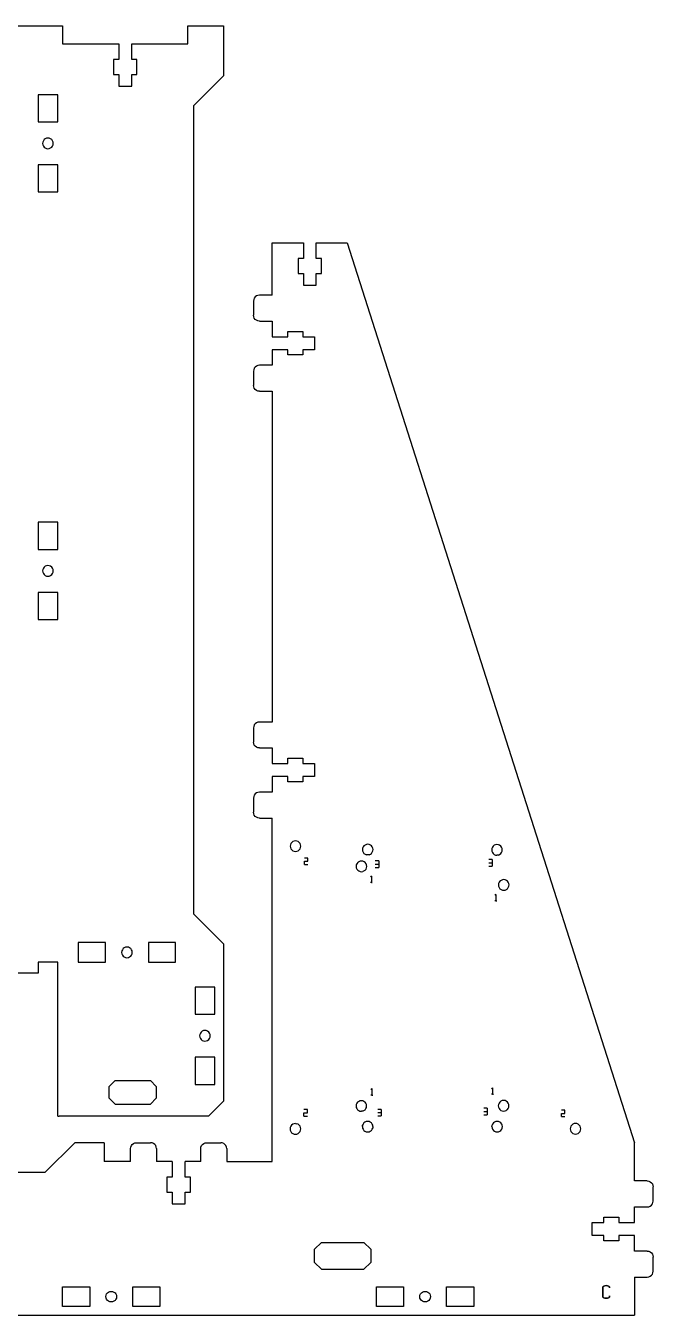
# Model space of a CAD drawing. Extents: x 6.6 to 38.2, y 6.7 to 38.5.
# Drawn here: x 29.82 to 38.19, y 21.32 to 38.54 of the extents above; entities that cross this region are included whole.
import ezdxf

# ---------------------------------------------------------------- set-up
doc = ezdxf.new("R2010")
doc.units = 0
doc.layers.get('0').update_dxf_attribs({"linetype": 'CONTINUOUS'})
doc.layers.add('Burn', color=7, linetype='CONTINUOUS')

msp = doc.modelspace()

# ---------------------------------------------------------------- linework, layer by layer
at = {"color": 7}
for points in [[(18.748964, 38.536272), (30.307706, 38.536272)], [(30.307706, 38.536272), (30.307706, 38.296246), (31.059268, 38.296246)], [(31.232404, 38.296246), (31.983966, 38.296246), (31.983966, 38.536272)], [(31.983966, 38.536272), (32.456156, 38.536272)], [(32.456156, 38.536272), (32.456156, 37.86734)], [(31.059268, 38.296246), (31.059268, 38.087696)], [(31.232404, 38.087696), (31.232404, 38.296246)], [(31.059268, 38.087696), (30.98844, 38.087696)], [(30.98844, 38.087696), (30.98844, 37.887016)], [(31.303232, 38.087696), (31.232404, 38.087696)], [(31.303232, 37.887016), (31.303232, 38.087696)], [(30.98844, 37.887016), (31.059268, 37.887016)], [(31.059268, 37.887016), (31.059268, 37.731584)], [(31.232404, 37.731584), (31.232404, 37.887016)], [(31.232404, 37.887016), (31.303232, 37.887016)], [(31.059268, 37.731584), (31.232404, 37.731584)], [(32.456156, 26.27909), (32.062666, 26.672581), (32.062666, 37.473852), (32.456156, 37.86734)], [(29.985043, 37.615279), (29.985043, 37.253268), (30.244744, 37.253268)], [(30.244744, 37.615279), (29.985043, 37.615279)], [(30.244744, 37.253268), (30.244744, 37.615279)], [(30.079448, 37.027418), (30.064764, 37.016153)], [(30.096546, 37.034501), (30.079448, 37.027418)], [(30.114898, 37.036919), (30.096546, 37.034501)], [(30.133241, 37.034501), (30.114898, 37.036919)], [(30.150344, 37.027418), (30.133241, 37.034501)], [(30.165026, 37.016153), (30.150344, 37.027418)], [(30.0535, 37.00147), (30.046416, 36.984371), (30.044, 36.966022)], [(30.044, 36.966022), (30.046416, 36.947674)], [(30.046416, 36.947674), (30.0535, 36.930576)], [(30.064764, 37.016153), (30.0535, 37.00147)], [(30.0535, 36.930576), (30.064764, 36.915891)], [(30.064764, 36.915891), (30.079448, 36.904624)], [(30.079448, 36.904624), (30.096546, 36.897543)], [(30.096546, 36.897543), (30.114898, 36.895128)], [(30.114898, 36.895128), (30.133241, 36.897543)], [(30.133241, 36.897543), (30.150344, 36.904624)], [(30.150344, 36.904624), (30.165026, 36.915891)], [(30.176291, 37.00147), (30.165026, 37.016153)], [(30.165026, 36.915891), (30.176291, 36.930576)], [(30.183372, 36.984371), (30.176291, 37.00147)], [(30.176291, 36.930576), (30.183372, 36.947674)], [(30.185792, 36.966022), (30.183372, 36.984371)], [(30.183372, 36.947674), (30.185792, 36.966022)], [(30.244744, 36.678774), (29.985043, 36.678774)], [(29.985043, 36.678774), (29.985043, 36.316767)], [(30.244744, 36.316767), (30.244744, 36.678774)], [(29.985043, 36.316767), (30.244744, 36.316767)], [(33.106249, 35.636828), (33.523348, 35.636828)], [(33.106249, 34.939068), (33.106249, 35.636828)], [(33.523348, 35.636828), (33.523348, 35.428279)], [(33.696482, 35.636828), (34.109973, 35.636828)], [(33.767311, 35.428279), (33.696482, 35.428279), (33.696482, 35.636828)], [(34.109973, 35.636828), (37.94223, 23.619676)], [(33.45252, 35.428279), (33.45252, 35.2276)], [(33.523348, 35.428279), (33.45252, 35.428279)], [(33.767311, 35.2276), (33.767311, 35.428279)], [(33.45252, 35.2276), (33.523348, 35.2276)], [(33.523348, 35.2276), (33.523348, 35.07217)], [(33.696482, 35.2276), (33.767311, 35.2276)], [(33.696482, 35.07217), (33.696482, 35.2276)], [(33.523348, 35.07217), (33.696482, 35.07217)], [(32.861031, 34.880738), (32.858352, 34.860368)], [(32.858352, 34.860368), (32.858352, 34.671497)], [(32.937049, 34.939068), (32.916682, 34.936386), (32.8977, 34.928523), (32.8814, 34.916017), (32.868896, 34.899719), (32.861031, 34.880738)], [(33.106249, 34.939068), (32.937049, 34.939068)], [(32.937049, 34.592797), (32.916682, 34.595479), (32.8977, 34.603341), (32.8814, 34.615851), (32.868896, 34.632148), (32.861031, 34.651129), (32.858352, 34.671497)], [(32.937049, 34.592797), (33.106249, 34.592797)], [(33.106249, 34.592797), (33.106249, 34.38425)], [(33.314797, 34.455079), (33.515478, 34.455079)], [(33.314797, 34.38425), (33.314797, 34.455079)], [(33.515478, 34.455079), (33.515478, 34.38425)], [(33.106249, 34.38425), (33.314797, 34.38425)], [(33.515478, 34.38425), (33.670908, 34.38425)], [(33.670908, 34.38425), (33.670908, 34.211116)], [(33.106249, 34.211116), (33.106249, 34.002563)], [(33.314797, 34.211116), (33.106249, 34.211116)], [(33.314797, 34.140287), (33.314797, 34.211116)], [(33.515478, 34.211116), (33.515478, 34.140287), (33.314797, 34.140287)], [(33.670908, 34.211116), (33.515478, 34.211116)], [(32.861031, 33.944236), (32.858352, 33.923868)], [(32.858352, 33.923868), (32.858352, 33.734992)], [(32.937049, 34.002563), (32.916682, 33.999883), (32.8977, 33.992021), (32.8814, 33.979513), (32.868896, 33.963218), (32.861031, 33.944236)], [(33.106249, 34.002563), (32.937049, 34.002563)], [(32.937049, 33.656294), (32.916682, 33.658973), (32.8977, 33.666839), (32.8814, 33.679344), (32.868896, 33.695643), (32.861031, 33.714624), (32.858352, 33.734992)], [(32.937049, 33.656294), (33.106249, 33.656294)], [(33.106249, 33.656294), (33.106249, 29.238699)], [(30.244744, 31.906346), (29.985043, 31.906346)], [(29.985043, 31.906346), (29.985043, 31.544336)], [(30.244744, 31.544336), (30.244744, 31.906346)], [(29.985043, 31.544336), (30.244744, 31.544336)], [(30.046416, 31.275437), (30.044, 31.257089)], [(30.044, 31.257089), (30.046416, 31.238738)], [(30.0535, 31.292538), (30.046416, 31.275437)], [(30.046416, 31.238738), (30.0535, 31.22164)], [(30.064764, 31.307221), (30.0535, 31.292538)], [(30.0535, 31.22164), (30.064764, 31.206957)], [(30.079448, 31.318487), (30.064764, 31.307221)], [(30.064764, 31.206957), (30.079448, 31.195691)], [(30.096546, 31.32557), (30.079448, 31.318487)], [(30.079448, 31.195691), (30.096546, 31.188607)], [(30.114898, 31.327986), (30.096546, 31.32557)], [(30.096546, 31.188607), (30.114898, 31.186192)], [(30.133241, 31.32557), (30.114898, 31.327986)], [(30.114898, 31.186192), (30.133241, 31.188607)], [(30.150344, 31.318487), (30.133241, 31.32557)], [(30.133241, 31.188607), (30.150344, 31.195691)], [(30.165026, 31.307221), (30.150344, 31.318487)], [(30.150344, 31.195691), (30.165026, 31.206957)], [(30.176291, 31.292538), (30.165026, 31.307221)], [(30.165026, 31.206957), (30.176291, 31.22164)], [(30.183372, 31.275437), (30.176291, 31.292538)], [(30.176291, 31.22164), (30.183372, 31.238738)], [(30.185792, 31.257089), (30.183372, 31.275437)], [(30.183372, 31.238738), (30.185792, 31.257089)], [(29.985043, 30.969842), (29.985043, 30.607832)], [(30.244744, 30.969842), (29.985043, 30.969842)], [(30.244744, 30.607832), (30.244744, 30.969842)], [(29.985043, 30.607832), (30.244744, 30.607832)], [(32.861031, 29.180366), (32.858352, 29.159998)], [(32.858352, 29.159998), (32.858352, 28.971127)], [(32.937049, 29.238699), (32.916682, 29.236017), (32.8977, 29.228152), (32.8814, 29.215647), (32.868896, 29.199349), (32.861031, 29.180366)], [(33.106249, 29.238699), (32.937049, 29.238699)], [(32.937049, 28.892427), (32.916682, 28.895109), (32.8977, 28.90297), (32.8814, 28.915477), (32.868896, 28.931774), (32.861031, 28.950757), (32.858352, 28.971127)], [(32.937049, 28.892427), (33.106249, 28.892427)], [(33.106249, 28.892427), (33.106249, 28.683877)], [(33.106249, 28.683877), (33.314797, 28.683877)], [(33.314797, 28.754706), (33.515478, 28.754706)], [(33.314797, 28.683877), (33.314797, 28.754706)], [(33.515478, 28.754706), (33.515478, 28.683877)], [(33.515478, 28.683877), (33.670908, 28.683877)], [(33.670908, 28.683877), (33.670908, 28.510744)], [(33.314797, 28.510744), (33.106249, 28.510744)], [(33.106249, 28.510744), (33.106249, 28.302194)], [(33.314797, 28.439916), (33.314797, 28.510744)], [(33.515478, 28.439916), (33.314797, 28.439916)], [(33.515478, 28.510744), (33.515478, 28.439916)], [(33.670908, 28.510744), (33.515478, 28.510744)], [(32.861031, 28.243863), (32.858352, 28.223496)], [(32.937049, 28.302194), (32.916682, 28.299511), (32.8977, 28.291651), (32.8814, 28.279141), (32.868896, 28.262846), (32.861031, 28.243863)], [(33.106249, 28.302194), (32.937049, 28.302194)], [(32.858352, 28.223496), (32.858352, 28.03462)], [(32.8977, 27.966467), (32.8814, 27.978972), (32.868896, 27.995271), (32.861031, 28.014252), (32.858352, 28.03462)], [(32.937049, 27.955924), (32.916682, 27.958606), (32.8977, 27.966467)], [(32.937049, 27.955924), (33.106249, 27.955924)], [(33.106249, 23.371777), (33.106249, 27.955924)], [(33.349983, 27.599591), (33.34757, 27.581261)], [(33.34757, 27.581261), (33.349988, 27.56293)], [(33.357058, 27.616676), (33.349983, 27.599591)], [(33.349988, 27.56293), (33.357068, 27.545848)], [(33.368311, 27.631347), (33.357058, 27.616676)], [(33.382976, 27.642607), (33.368311, 27.631347)], [(33.400057, 27.649682), (33.382976, 27.642607)], [(33.418388, 27.652099), (33.400057, 27.649683)], [(33.436722, 27.649688), (33.418388, 27.652099)], [(33.453803, 27.642617), (33.436722, 27.649688)], [(33.468476, 27.631361), (33.453803, 27.642617)], [(33.479736, 27.616693), (33.468476, 27.631361)], [(33.486813, 27.599612), (33.479736, 27.616693)], [(33.479744, 27.545867), (33.486818, 27.562951)], [(33.489226, 27.581281), (33.486813, 27.599612)], [(33.486818, 27.562951), (33.489226, 27.581281)], [(34.314166, 27.553447), (34.311754, 27.535116)], [(34.321239, 27.570532), (34.314166, 27.553447)], [(34.332494, 27.585199), (34.321239, 27.570532)], [(34.34716, 27.59646), (34.332494, 27.585199)], [(34.364242, 27.603538), (34.34716, 27.59646)], [(34.382572, 27.605954), (34.364242, 27.603538)], [(34.400904, 27.603543), (34.382572, 27.605954)], [(34.417987, 27.59647), (34.400904, 27.603543)], [(34.432657, 27.585213), (34.417987, 27.59647)], [(34.443916, 27.57055), (34.432657, 27.585213)], [(34.450994, 27.553468), (34.443916, 27.57055)], [(34.45341, 27.535137), (34.450994, 27.553467)], [(36.038993, 27.549817), (36.036582, 27.531489)], [(36.046067, 27.566903), (36.038993, 27.549817)], [(36.05732, 27.581573), (36.046067, 27.566903)], [(36.071988, 27.592832), (36.05732, 27.581573)], [(36.08907, 27.599908), (36.071988, 27.592831)], [(36.1074, 27.602324), (36.08907, 27.599908)], [(36.125729, 27.599912), (36.1074, 27.602324)], [(36.142816, 27.59284), (36.125729, 27.599912)], [(36.157486, 27.581587), (36.142816, 27.59284)], [(36.168743, 27.56692), (36.157486, 27.581587)], [(36.175821, 27.549836), (36.168743, 27.56692)], [(36.178239, 27.531508), (36.175821, 27.549836)], [(33.357068, 27.545848), (33.368326, 27.53118)], [(33.368326, 27.53118), (33.382992, 27.519928)], [(33.382992, 27.519928), (33.400079, 27.512856)], [(33.400079, 27.512857), (33.418409, 27.510443)], [(33.418409, 27.510443), (33.43674, 27.512861)], [(33.43674, 27.512861), (33.453821, 27.519938)], [(33.453821, 27.519938), (33.468489, 27.531194)], [(33.468489, 27.531194), (33.479744, 27.545867)], [(34.279988, 27.379941), (34.262903, 27.372864)], [(34.298317, 27.38236), (34.279988, 27.379941)], [(34.316646, 27.379948), (34.298317, 27.38236)], [(34.311754, 27.535116), (34.314171, 27.516784)], [(34.314171, 27.516784), (34.32125, 27.499704)], [(34.333732, 27.372874), (34.316646, 27.379948)], [(34.32125, 27.499704), (34.332509, 27.485037)], [(34.332509, 27.485037), (34.347178, 27.473781)], [(34.347178, 27.473781), (34.364261, 27.466707)], [(34.382592, 27.464299), (34.364261, 27.466707)], [(34.400924, 27.466712), (34.382592, 27.464299)], [(34.400924, 27.466712), (34.418004, 27.473791)], [(34.418004, 27.473791), (34.43267, 27.485051)], [(34.43267, 27.485051), (34.443926, 27.499722)], [(34.443926, 27.499721), (34.451001, 27.516802)], [(34.451001, 27.516802), (34.45341, 27.535137)], [(36.036582, 27.531489), (36.038998, 27.513156)], [(36.038998, 27.513156), (36.046074, 27.496074)], [(36.046074, 27.496074), (36.057334, 27.481406)], [(36.057334, 27.481406), (36.072007, 27.470152)], [(36.072007, 27.470152), (36.089091, 27.463081)], [(36.089091, 27.463081), (36.107422, 27.460669)], [(36.125752, 27.463087), (36.107422, 27.460669)], [(36.125752, 27.463087), (36.142834, 27.470161)], [(36.142834, 27.470161), (36.157501, 27.481421)], [(36.157501, 27.481421), (36.168753, 27.496091)], [(36.168753, 27.496091), (36.175826, 27.513176)], [(36.175826, 27.513176), (36.178239, 27.531508)], [(34.229912, 27.329852), (34.227498, 27.311522)], [(34.227498, 27.311522), (34.229917, 27.293188)], [(34.236983, 27.346937), (34.229912, 27.329852)], [(34.229917, 27.293188), (34.236993, 27.276109)], [(34.248238, 27.361607), (34.236983, 27.346937)], [(34.236993, 27.276109), (34.248251, 27.261439)], [(34.254167, 27.367182), (34.248238, 27.361607)], [(34.248251, 27.261439), (34.262922, 27.250187)], [(34.257067, 27.368384), (34.254167, 27.367182)], [(34.262903, 27.372864), (34.257067, 27.368384)], [(34.262922, 27.250187), (34.280009, 27.243113)], [(34.280009, 27.243113), (34.298337, 27.240703)], [(34.298337, 27.240703), (34.316667, 27.243118)], [(34.33375, 27.250196), (34.316667, 27.243118)], [(34.348404, 27.36162), (34.333732, 27.372874)], [(34.33375, 27.250196), (34.339686, 27.255772)], [(34.339686, 27.255772), (34.348418, 27.261454)], [(34.359661, 27.346954), (34.348404, 27.36162)], [(34.348418, 27.261454), (34.35967, 27.276126)], [(34.366738, 27.329872), (34.359661, 27.346954)], [(34.35967, 27.276126), (34.366743, 27.293208)], [(34.369153, 27.311541), (34.366738, 27.329872)], [(34.366743, 27.293208), (34.369153, 27.311541)], [(36.129016, 27.081928), (36.126603, 27.063597)], [(36.126603, 27.063597), (36.129019, 27.045264)], [(36.136089, 27.099011), (36.129016, 27.081928)], [(36.129019, 27.045264), (36.136098, 27.028184)], [(36.147342, 27.113682), (36.136089, 27.099011)], [(36.151668, 27.117669), (36.147342, 27.113682)], [(36.153557, 27.118449), (36.151668, 27.11766)], [(36.17909, 27.132018), (36.162009, 27.124939), (36.153557, 27.118449)], [(36.197421, 27.134436), (36.17909, 27.132018)], [(36.215752, 27.132023), (36.197421, 27.134436)], [(36.247507, 27.113697), (36.232837, 27.12495), (36.215752, 27.132023)], [(36.258762, 27.099029), (36.247507, 27.113697)], [(36.26584, 27.081948), (36.258762, 27.099029)], [(36.258772, 27.028201), (36.265846, 27.045283)], [(36.268261, 27.063617), (36.26584, 27.081948)], [(36.265846, 27.045283), (36.268261, 27.063617)], [(36.136098, 27.028184), (36.147356, 27.013516)], [(36.147356, 27.013516), (36.162027, 27.002261)], [(36.162027, 27.002261), (36.17911, 26.995188)], [(36.17911, 26.995188), (36.197443, 26.992779)], [(36.197443, 26.992779), (36.215771, 26.995193)], [(36.215771, 26.995193), (36.232856, 27.002273)], [(36.232856, 27.002273), (36.23718, 27.006258)], [(36.23718, 27.006258), (36.24752, 27.01353)], [(36.24752, 27.01353), (36.258772, 27.028201)], [(30.520189, 26.292861), (30.520189, 26.033156), (30.882198, 26.033156), (30.882198, 26.292861), (30.520189, 26.292861)], [(31.100967, 26.181357), (31.098547, 26.163007)], [(31.108048, 26.198454), (31.100967, 26.181357)], [(31.119312, 26.213137), (31.108048, 26.198454)], [(31.133993, 26.224406), (31.119312, 26.213137)], [(31.151097, 26.231488), (31.133993, 26.224406)], [(31.169443, 26.233903), (31.151097, 26.231488)], [(31.187794, 26.231488), (31.169443, 26.233903)], [(31.204892, 26.224406), (31.187794, 26.231488)], [(31.219576, 26.213137), (31.204892, 26.224406)], [(31.230843, 26.198454), (31.219576, 26.213137)], [(31.237926, 26.181357), (31.230843, 26.198454)], [(31.240341, 26.163007), (31.237926, 26.181357)], [(31.818704, 26.033156), (31.818704, 26.292861), (31.456693, 26.292861), (31.456693, 26.033156)], [(32.456156, 26.27909), (32.456156, 24.173926)], [(30.248681, 23.977542), (30.248681, 26.031192), (29.983076, 26.031192), (29.983076, 25.885963)], [(31.098547, 26.163007), (31.100967, 26.14466)], [(31.100967, 26.14466), (31.108048, 26.127558)], [(31.108048, 26.127558), (31.119312, 26.112877)], [(31.119312, 26.112877), (31.133993, 26.101611)], [(31.133993, 26.101611), (31.151097, 26.094527)], [(31.151097, 26.094527), (31.169443, 26.092111)], [(31.169443, 26.092111), (31.187794, 26.094527)], [(31.187794, 26.094527), (31.204892, 26.101611)], [(31.204892, 26.101611), (31.219576, 26.112877)], [(31.219576, 26.112877), (31.230843, 26.127558)], [(31.230843, 26.127558), (31.237926, 26.144659)], [(31.237926, 26.14466), (31.240341, 26.163007)], [(31.456693, 26.033156), (31.818704, 26.033156)], [(29.983076, 25.885963), (29.642708, 25.885963)], [(32.340076, 25.698689), (32.080374, 25.698689)], [(32.080374, 25.698689), (32.080374, 25.336683)], [(32.340076, 25.336683), (32.340076, 25.698689)], [(32.080374, 25.336683), (32.340076, 25.336683)], [(32.141746, 25.067784), (32.139328, 25.049433)], [(32.139328, 25.049433), (32.141746, 25.031083)], [(32.148826, 25.084881), (32.141746, 25.067784)], [(32.141746, 25.031083), (32.148826, 25.013986)], [(32.160093, 25.099566), (32.148826, 25.084881)], [(32.148826, 25.013986), (32.160093, 24.999304)], [(32.174777, 25.110833), (32.160093, 25.099566)], [(32.160093, 24.999304), (32.174777, 24.988036)], [(32.191876, 25.117914), (32.174777, 25.110833)], [(32.174777, 24.988036), (32.191876, 24.980953)], [(32.210222, 25.120329), (32.191876, 25.117914)], [(32.191876, 24.980953), (32.210222, 24.978537)], [(32.228574, 25.117914), (32.210222, 25.120329)], [(32.210222, 24.978537), (32.228574, 24.980953)], [(32.245672, 25.110833), (32.228574, 25.117914)], [(32.228574, 24.980953), (32.245672, 24.988036)], [(32.260353, 25.099566), (32.245672, 25.110833)], [(32.245672, 24.988036), (32.260353, 24.999304)], [(32.271622, 25.084881), (32.260353, 25.099566)], [(32.260353, 24.999304), (32.271622, 25.013986)], [(32.278706, 25.067784), (32.271622, 25.084881)], [(32.271622, 25.013986), (32.278706, 25.031083)], [(32.281119, 25.049433), (32.278706, 25.067784)], [(32.278706, 25.031083), (32.281119, 25.049433)], [(32.080374, 24.762187), (32.080374, 24.400177)], [(32.340076, 24.762187), (32.080374, 24.762187)], [(32.340076, 24.400177), (32.340076, 24.762187)], [(31.010162, 24.450813), (30.931464, 24.372116)], [(31.010162, 24.450813), (31.482189, 24.450813)], [(31.560889, 24.372116), (31.482189, 24.450813)], [(30.931464, 24.214721), (30.931464, 24.372116)], [(31.560889, 24.372116), (31.560889, 24.214721)], [(32.080374, 24.400177), (32.340076, 24.400177)], [(30.931464, 24.214721), (31.010162, 24.136026)], [(31.010162, 24.136024), (31.482189, 24.136024)], [(31.482189, 24.136024), (31.560889, 24.21472)], [(32.456156, 24.173926), (32.25941, 23.97718)], [(34.235803, 24.147213), (34.228731, 24.130129), (34.22632, 24.111798), (34.228736, 24.093466)], [(34.247058, 24.161883), (34.235803, 24.147213)], [(34.261726, 24.173141), (34.247058, 24.161883)], [(34.268798, 24.176684), (34.261726, 24.173141)], [(34.270967, 24.176969), (34.268798, 24.176669)], [(34.297139, 24.182636), (34.278806, 24.180219), (34.270967, 24.176969)], [(34.315471, 24.180224), (34.297139, 24.182636)], [(34.332553, 24.173152), (34.315471, 24.180224)], [(34.347226, 24.161897), (34.332553, 24.173152)], [(34.358482, 24.14723), (34.347226, 24.161897)], [(34.36556, 24.130149), (34.358482, 24.14723)], [(34.367976, 24.111818), (34.36556, 24.130149)], [(34.365564, 24.093484), (34.367976, 24.111818)], [(36.127714, 24.132941), (36.125307, 24.114611)], [(36.125307, 24.114611), (36.12772, 24.096277)], [(36.134787, 24.150026), (36.127714, 24.132941)], [(36.146042, 24.164698), (36.134787, 24.150026)], [(36.153438, 24.171408), (36.146042, 24.164698)], [(36.156378, 24.172623), (36.153438, 24.171408)], [(36.160711, 24.175954), (36.156378, 24.172623)], [(36.177794, 24.183031), (36.160711, 24.175954)], [(36.196124, 24.18545), (36.177794, 24.183031)], [(36.214457, 24.183037), (36.196124, 24.18545)], [(36.231538, 24.175964), (36.214457, 24.183037)], [(36.24621, 24.164712), (36.231538, 24.175964)], [(36.257467, 24.150043), (36.24621, 24.164712)], [(36.264544, 24.132962), (36.257467, 24.150043)], [(36.266961, 24.114631), (36.264544, 24.132962)], [(36.264549, 24.096298), (36.266961, 24.114631)], [(30.248681, 23.977542), (30.264422, 23.977176)], [(32.25941, 23.97718), (30.264422, 23.97718)], [(34.228736, 24.093466), (34.235814, 24.076386)], [(34.235814, 24.076386), (34.247072, 24.061716)], [(34.247072, 24.061716), (34.261743, 24.050462)], [(34.261743, 24.050462), (34.278826, 24.04339), (34.29716, 24.04098)], [(34.31549, 24.043396), (34.29716, 24.04098)], [(34.31549, 24.043396), (34.32256, 24.046937)], [(34.32256, 24.046937), (34.33257, 24.050473)], [(34.33257, 24.050473), (34.347239, 24.06173)], [(34.347239, 24.06173), (34.358491, 24.076403)], [(34.358491, 24.076403), (34.365564, 24.093483)], [(36.12772, 24.096277), (36.134799, 24.079199)], [(36.134799, 24.079198), (36.146057, 24.064528)], [(36.146057, 24.064528), (36.160729, 24.053277)], [(36.160729, 24.053277), (36.177814, 24.046204)], [(36.177814, 24.046204), (36.196144, 24.043792), (36.214477, 24.046209)], [(36.214477, 24.046209), (36.231557, 24.053287)], [(36.231557, 24.053287), (36.238947, 24.059999)], [(36.238947, 24.059999), (36.246224, 24.064543)], [(36.246224, 24.064543), (36.257477, 24.079214)], [(36.257477, 24.079214), (36.264549, 24.096298)], [(33.349038, 23.82381), (33.346628, 23.805479)], [(33.346628, 23.805479), (33.349042, 23.787149)], [(33.356108, 23.840893), (33.349038, 23.82381)], [(33.349042, 23.787149), (33.356119, 23.770067)], [(33.367361, 23.855561), (33.356108, 23.840893)], [(33.356119, 23.770067), (33.367377, 23.755398)], [(33.382033, 23.866822), (33.367361, 23.855561)], [(33.399116, 23.8739), (33.382033, 23.866822)], [(33.417446, 23.876317), (33.399116, 23.8739)], [(33.417446, 23.876317), (33.435777, 23.873906)], [(33.45286, 23.866833), (33.435777, 23.873906)], [(33.467532, 23.855577), (33.45286, 23.866833)], [(33.478792, 23.840912), (33.467532, 23.855577)], [(33.467546, 23.755412), (33.478801, 23.770082)], [(33.485866, 23.82383), (33.478792, 23.840912)], [(33.478801, 23.770082), (33.485872, 23.787168)], [(33.488283, 23.805499), (33.485866, 23.82383)], [(33.485872, 23.787168), (33.488283, 23.805499)], [(34.310496, 23.835663), (34.312904, 23.853994)], [(34.310496, 23.835663), (34.31291, 23.817331)], [(34.319979, 23.871078), (34.312904, 23.853994)], [(34.31291, 23.817331), (34.319989, 23.800251)], [(34.331232, 23.885749), (34.319979, 23.871078)], [(34.319989, 23.800251), (34.331247, 23.785583)], [(34.345899, 23.897006), (34.331232, 23.885749)], [(34.331247, 23.785583), (34.345918, 23.774328)], [(34.362982, 23.904084), (34.345899, 23.897006)], [(34.345918, 23.774328), (34.363002, 23.767254)], [(34.381312, 23.906501), (34.362982, 23.904084)], [(34.363002, 23.767254), (34.381334, 23.764846)], [(34.399644, 23.90409), (34.381312, 23.906502)], [(34.381334, 23.764846), (34.399664, 23.76726)], [(34.416729, 23.897016), (34.399644, 23.90409)], [(34.399664, 23.76726), (34.416744, 23.774337)], [(34.431398, 23.885764), (34.416729, 23.897016)], [(34.416744, 23.774337), (34.431411, 23.785599)], [(34.442657, 23.871098), (34.431398, 23.885764)], [(34.431411, 23.785599), (34.442668, 23.800269)], [(34.449734, 23.854013), (34.442657, 23.871098)], [(34.442668, 23.800269), (34.449739, 23.817349)], [(34.45215, 23.835686), (34.449734, 23.854013)], [(34.45215, 23.835686), (34.449739, 23.817349)], [(36.039166, 23.835663), (36.041577, 23.853994)], [(36.039166, 23.835663), (36.041583, 23.817331)], [(36.048652, 23.871078), (36.041577, 23.853994)], [(36.041583, 23.817331), (36.048661, 23.800251)], [(36.059906, 23.885749), (36.048652, 23.871078)], [(36.048661, 23.800251), (36.05992, 23.785583)], [(36.07457, 23.897006), (36.059906, 23.885749)], [(36.05992, 23.785583), (36.074589, 23.774328)], [(36.09165, 23.904084), (36.07457, 23.897006)], [(36.074589, 23.774328), (36.09167, 23.767254)], [(36.109982, 23.906501), (36.09165, 23.904084)], [(36.09167, 23.767254), (36.110003, 23.764846)], [(36.128317, 23.90409), (36.109982, 23.906502)], [(36.110003, 23.764846), (36.128337, 23.76726)], [(36.145399, 23.897016), (36.128317, 23.90409)], [(36.128337, 23.76726), (36.145417, 23.774337)], [(36.160071, 23.885764), (36.145399, 23.897016)], [(36.145417, 23.774337), (36.160086, 23.785599)], [(36.17133, 23.871098), (36.160071, 23.885764)], [(36.160086, 23.785599), (36.171339, 23.800269)], [(36.178407, 23.854013), (36.17133, 23.871098)], [(36.171339, 23.800269), (36.178412, 23.817349)], [(36.180822, 23.835686), (36.178407, 23.854013)], [(36.178412, 23.817349), (36.180822, 23.835684)], [(37.086911, 23.825523), (37.084502, 23.807193)], [(37.084502, 23.807193), (37.086917, 23.788861)], [(37.093984, 23.842609), (37.086911, 23.825523)], [(37.086917, 23.788861), (37.093996, 23.771781)], [(37.105237, 23.857281), (37.093984, 23.842609)], [(37.093996, 23.771781), (37.105251, 23.757112)], [(37.119908, 23.868534), (37.105237, 23.857281)], [(37.136987, 23.875613), (37.119908, 23.868534)], [(37.155321, 23.878031), (37.136987, 23.875613)], [(37.173652, 23.875619), (37.155321, 23.878031)], [(37.190738, 23.868543), (37.173652, 23.875619)], [(37.205406, 23.857294), (37.190738, 23.868543)], [(37.216663, 23.842626), (37.205406, 23.857294)], [(37.20542, 23.757127), (37.216672, 23.771799)], [(37.223742, 23.825544), (37.216663, 23.842626)], [(37.216672, 23.771798), (37.223747, 23.788881)], [(37.226159, 23.807213), (37.223742, 23.825544)], [(37.223747, 23.788882), (37.226159, 23.807213)], [(25.354516, 23.619676), (25.748004, 23.226183), (30.078614, 23.226183), (30.472107, 23.619676)], [(30.865594, 23.619676), (30.472107, 23.619676)], [(30.865594, 23.619676), (30.865594, 23.371777)], [(31.2175, 23.542943), (31.220186, 23.563312), (31.228046, 23.582292), (31.240552, 23.598591), (31.25685, 23.611098), (31.275831, 23.618962)], [(31.275831, 23.618962), (31.296199, 23.621642)], [(31.296199, 23.621641), (31.485076, 23.621641)], [(31.563772, 23.542943), (31.561089, 23.563312), (31.553229, 23.582292), (31.540722, 23.598591), (31.524423, 23.611098), (31.505444, 23.618962), (31.485076, 23.621641)], [(32.154004, 23.542943), (32.156688, 23.563312), (32.164548, 23.582292), (32.177057, 23.598591), (32.193354, 23.611098), (32.212336, 23.618962)], [(32.212336, 23.618962), (32.232703, 23.621642)], [(32.232703, 23.621641), (32.421577, 23.621641)], [(32.500277, 23.542943), (32.497594, 23.563312), (32.489731, 23.582292), (32.477228, 23.598591), (32.460926, 23.611098), (32.441947, 23.618962), (32.421577, 23.621641)], [(33.367377, 23.755398), (33.382049, 23.744146)], [(33.382049, 23.744146), (33.399134, 23.737071)], [(33.399134, 23.737071), (33.417466, 23.734661)], [(33.417466, 23.734661), (33.435796, 23.737077)], [(33.435796, 23.737077), (33.452878, 23.744154)], [(33.452878, 23.744154), (33.467546, 23.755412)], [(37.105251, 23.757112), (37.119924, 23.745858)], [(37.119924, 23.745858), (37.137004, 23.738787)], [(37.137004, 23.738787), (37.15534, 23.736374)], [(37.15534, 23.736374), (37.173672, 23.73879)], [(37.173672, 23.73879), (37.190751, 23.745868)], [(37.190751, 23.745868), (37.20542, 23.757127)], [(37.94223, 23.110104), (37.94223, 23.619676)], [(31.2175, 23.371777), (31.2175, 23.542943)], [(31.563772, 23.542943), (31.563772, 23.371777)], [(32.154004, 23.371777), (32.154004, 23.542943)], [(32.500277, 23.542943), (32.500277, 23.371777)], [(31.2175, 23.371777), (30.865594, 23.371777)], [(31.772322, 23.371777), (31.563772, 23.371777)], [(31.772322, 23.371777), (31.772322, 23.163228)], [(31.945457, 23.163228), (31.945457, 23.371777)], [(32.154004, 23.371777), (31.945457, 23.371777)], [(32.500277, 23.371777), (33.106249, 23.371777)], [(31.772322, 23.163228), (31.701494, 23.163228)], [(31.701494, 23.163228), (31.701494, 22.962547)], [(32.016286, 23.163228), (31.945457, 23.163228)], [(32.016286, 22.962547), (32.016286, 23.163228)], [(38.113399, 23.110104), (37.94223, 23.110104)], [(38.113399, 23.110104), (38.133766, 23.107423), (38.152746, 23.099564), (38.169044, 23.087054), (38.18155, 23.070757), (38.189416, 23.051774), (38.192093, 23.031409)], [(31.701494, 22.962547), (31.772322, 22.962547)], [(31.772322, 22.962547), (31.772322, 22.807119)], [(31.945457, 22.807119), (31.945457, 22.962547)], [(31.945457, 22.962547), (32.016286, 22.962547)], [(38.192093, 22.842531), (38.192093, 23.031409)], [(31.772322, 22.807119), (31.945457, 22.807119)], [(37.94223, 22.555286), (37.94223, 22.763836), (38.113399, 22.763836)], [(38.113399, 22.763836), (38.133766, 22.766517), (38.152746, 22.774381), (38.169044, 22.786886), (38.18155, 22.803183), (38.189416, 22.822166)], [(38.189416, 22.822166), (38.192093, 22.842531)], [(37.377572, 22.555286), (37.533, 22.555286), (37.533, 22.626113)], [(37.533, 22.626113), (37.733681, 22.626113), (37.733681, 22.555286)], [(37.377572, 22.382151), (37.377572, 22.555286)], [(37.733681, 22.555286), (37.94223, 22.555286)], [(33.767203, 22.290469), (33.673552, 22.20154)], [(33.767203, 22.290469), (34.328918, 22.290469)], [(34.422566, 22.20154), (34.328918, 22.290469)], [(37.533, 22.311322), (37.533, 22.382151), (37.377572, 22.382151)], [(37.733681, 22.382151), (37.733681, 22.311322), (37.533, 22.311322)], [(37.94223, 22.382151), (37.733681, 22.382151)], [(37.94223, 22.173602), (37.94223, 22.382151)], [(33.673552, 22.023684), (33.673552, 22.20154)], [(34.422566, 22.20154), (34.422566, 22.023684)], [(38.113399, 22.173602), (37.94223, 22.173602)], [(38.113399, 22.173602), (38.133766, 22.170922), (38.152746, 22.163058), (38.169044, 22.150552), (38.18155, 22.134252), (38.189416, 22.115272), (38.192093, 22.094904)], [(38.192093, 21.906029), (38.192093, 22.094904)], [(33.673552, 22.023684), (33.767203, 21.934753)], [(33.767203, 21.934753), (34.328918, 21.934753), (34.422566, 22.023684)], [(38.113399, 21.827334), (38.133766, 21.830014), (38.152746, 21.837874), (38.169044, 21.850383), (38.18155, 21.866682), (38.189416, 21.885662)], [(38.189416, 21.885663), (38.192093, 21.906029)], [(30.310509, 21.695513), (30.672518, 21.695513)], [(30.310509, 21.43581), (30.310509, 21.695513)], [(30.672518, 21.695513), (30.672518, 21.43581)], [(31.247013, 21.695513), (31.609026, 21.695513)], [(31.247013, 21.43581), (31.247013, 21.695513)], [(31.609026, 21.695513), (31.609026, 21.43581)], [(34.499202, 21.43581), (34.499202, 21.695513)], [(34.499202, 21.695513), (34.86121, 21.695513)], [(34.86121, 21.695513), (34.86121, 21.43581)], [(35.435702, 21.43581), (35.435702, 21.695513)], [(35.435702, 21.695513), (35.797713, 21.695513)], [(35.797713, 21.695513), (35.797713, 21.43581)], [(37.94223, 21.827334), (38.113399, 21.827334)], [(37.94223, 21.827334), (37.94223, 21.317763)], [(30.888869, 21.565664), (30.891287, 21.584009), (30.898369, 21.601109)], [(30.891287, 21.547311), (30.888869, 21.565664)], [(30.898369, 21.530216), (30.891287, 21.547311)], [(30.898369, 21.601109), (30.909633, 21.61579)], [(30.941418, 21.49718), (30.924316, 21.504263), (30.909633, 21.515531), (30.898369, 21.530216)], [(30.909633, 21.61579), (30.924316, 21.627061)], [(30.924316, 21.627061), (30.941418, 21.634142)], [(30.941418, 21.634142), (30.959766, 21.636558)], [(30.959766, 21.636558), (30.978114, 21.634142)], [(30.978114, 21.634142), (30.995213, 21.627061)], [(30.995213, 21.627061), (31.009896, 21.61579)], [(31.009896, 21.61579), (31.021164, 21.601109)], [(31.021164, 21.530216), (31.009896, 21.515531)], [(31.021164, 21.601109), (31.028248, 21.584009)], [(31.028248, 21.584009), (31.030662, 21.565664), (31.028248, 21.547311), (31.021164, 21.530216)], [(35.07756, 21.565664), (35.079977, 21.584009)], [(35.079977, 21.547311), (35.07756, 21.565664)], [(35.079977, 21.584009), (35.087058, 21.601109)], [(35.087058, 21.530216), (35.079977, 21.547311)], [(35.087058, 21.601109), (35.098329, 21.61579)], [(35.098329, 21.515531), (35.087058, 21.530216)], [(35.098329, 21.61579), (35.11301, 21.627061), (35.130108, 21.634142)], [(35.130108, 21.634142), (35.148457, 21.636558)], [(35.148457, 21.636558), (35.166809, 21.634142)], [(35.166809, 21.634142), (35.183904, 21.627061)], [(35.183904, 21.627061), (35.198588, 21.61579)], [(35.198588, 21.61579), (35.209856, 21.601109)], [(35.209856, 21.530216), (35.198588, 21.515531)], [(35.209856, 21.601109), (35.216938, 21.584009)], [(35.216938, 21.547311), (35.209856, 21.530216)], [(35.216938, 21.584009), (35.219353, 21.565664)], [(35.219353, 21.565664), (35.216938, 21.547311)], [(30.672518, 21.43581), (30.310509, 21.43581)], [(30.959766, 21.494768), (30.941418, 21.49718)], [(31.009896, 21.515531), (30.995213, 21.504263), (30.978114, 21.497181), (30.959766, 21.494768)], [(31.609026, 21.43581), (31.247013, 21.43581)], [(34.86121, 21.43581), (34.499202, 21.43581)], [(35.11301, 21.504263), (35.098329, 21.515531)], [(35.130108, 21.49718), (35.11301, 21.504263)], [(35.148457, 21.494768), (35.130108, 21.49718)], [(35.166809, 21.49718), (35.148457, 21.494768)], [(35.198588, 21.515531), (35.183904, 21.504263), (35.166809, 21.497181)], [(35.797713, 21.43581), (35.435702, 21.43581)], [(24.961026, 21.317763), (37.94223, 21.317763)]]:
    msp.add_lwpolyline(points, dxfattribs=at)
at = {"layer": 'Burn', "color": 1}
for points in [[(33.581727, 27.422136), (33.536476, 27.422136)], [(33.536476, 27.378853), (33.581727, 27.378853)], [(33.536476, 27.335571), (33.536476, 27.378852)], [(33.581727, 27.378853), (33.581727, 27.422136)], [(34.529124, 27.385103), (34.483874, 27.385103)], [(34.529124, 27.385103), (34.529124, 27.341819)], [(36.044518, 27.402786), (35.999267, 27.402786)], [(36.044518, 27.402786), (36.044518, 27.359503)], [(33.536476, 27.335571), (33.581727, 27.335571)], [(34.483874, 27.341819), (34.529124, 27.341819), (34.529124, 27.298534)], [(34.483874, 27.298534), (34.529124, 27.298534)], [(35.999267, 27.359503), (36.044518, 27.359503), (36.044518, 27.316214)], [(35.999267, 27.316214), (36.044518, 27.316214)], [(34.431089, 27.182167), (34.419282, 27.169997)], [(34.431089, 27.182167), (34.431089, 27.095599), (34.419282, 27.095599)], [(34.431089, 27.095599), (34.443697, 27.095599)], [(36.091311, 26.937869), (36.079507, 26.925701)], [(36.091311, 26.937869), (36.091311, 26.851303), (36.103923, 26.851303)], [(36.091311, 26.851303), (36.079507, 26.851303)], [(34.436614, 24.344026), (34.424811, 24.331852)], [(34.436614, 24.344026), (34.436614, 24.257456), (34.424811, 24.257456)], [(36.047006, 24.354279), (36.047006, 24.267712), (36.035199, 24.267712)], [(36.047006, 24.354279), (36.035199, 24.34211)], [(34.436614, 24.257454), (34.449226, 24.257454)], [(36.047006, 24.267712), (36.059613, 24.267712)], [(33.577051, 24.062844), (33.5318, 24.062844)], [(33.5318, 24.01956), (33.577051, 24.01956)], [(33.5318, 23.976274), (33.5318, 24.01956)], [(33.5318, 23.976274), (33.577051, 23.976274)], [(33.577051, 24.01956), (33.577051, 24.062844)], [(34.562196, 24.066932), (34.516947, 24.066932)], [(34.516947, 24.023648), (34.562196, 24.023648)], [(34.516947, 23.980364), (34.562196, 23.980364)], [(34.562196, 24.066932), (34.562196, 24.023648), (34.562196, 23.980364)], [(35.97598, 24.081248), (35.930728, 24.081248)], [(35.930728, 24.037961), (35.97598, 24.037961)], [(35.930728, 23.994681), (35.97598, 23.994681)], [(35.97598, 24.081248), (35.97598, 24.037962), (35.97598, 23.994682)], [(37.013089, 24.055984), (36.967839, 24.055984)], [(36.967839, 23.969417), (36.967839, 24.012699)], [(36.967839, 24.012699), (37.013089, 24.012699)], [(36.967839, 23.969417), (37.013089, 23.969417)], [(37.013089, 24.012699), (37.013089, 24.055984)], [(37.608723, 21.574786), (37.608723, 21.562749), (37.607912, 21.558957), (37.605518, 21.555439), (37.595936, 21.549234), (37.58193, 21.545181), (37.564488, 21.543832), (37.546984, 21.545181), (37.532794, 21.549234), (37.523397, 21.555317), (37.521046, 21.558862), (37.520268, 21.562749), (37.520272, 21.694426), (37.52105, 21.698204), (37.523407, 21.701674), (37.532803, 21.707693), (37.547236, 21.711932), (37.564497, 21.713343), (37.581572, 21.711932), (37.595946, 21.707693), (37.605528, 21.701551), (37.607923, 21.698112), (37.608734, 21.694426), (37.608733, 21.682388), (37.608733, 21.694426), (37.607922, 21.698112), (37.605529, 21.701551), (37.595947, 21.707693), (37.581573, 21.711932), (37.564498, 21.713343), (37.547237, 21.711932), (37.532804, 21.707693), (37.523408, 21.701674), (37.521056, 21.698204), (37.520278, 21.694426), (37.520272, 21.562749), (37.52105, 21.558862), (37.523407, 21.555317), (37.532803, 21.549234), (37.546994, 21.545181), (37.564497, 21.543832), (37.581939, 21.545181), (37.595946, 21.549234), (37.605528, 21.555439), (37.607923, 21.558957), (37.608734, 21.562749), (37.608733, 21.574786)]]:
    msp.add_lwpolyline(points, dxfattribs=at)

doc.saveas('drawing.dxf')
